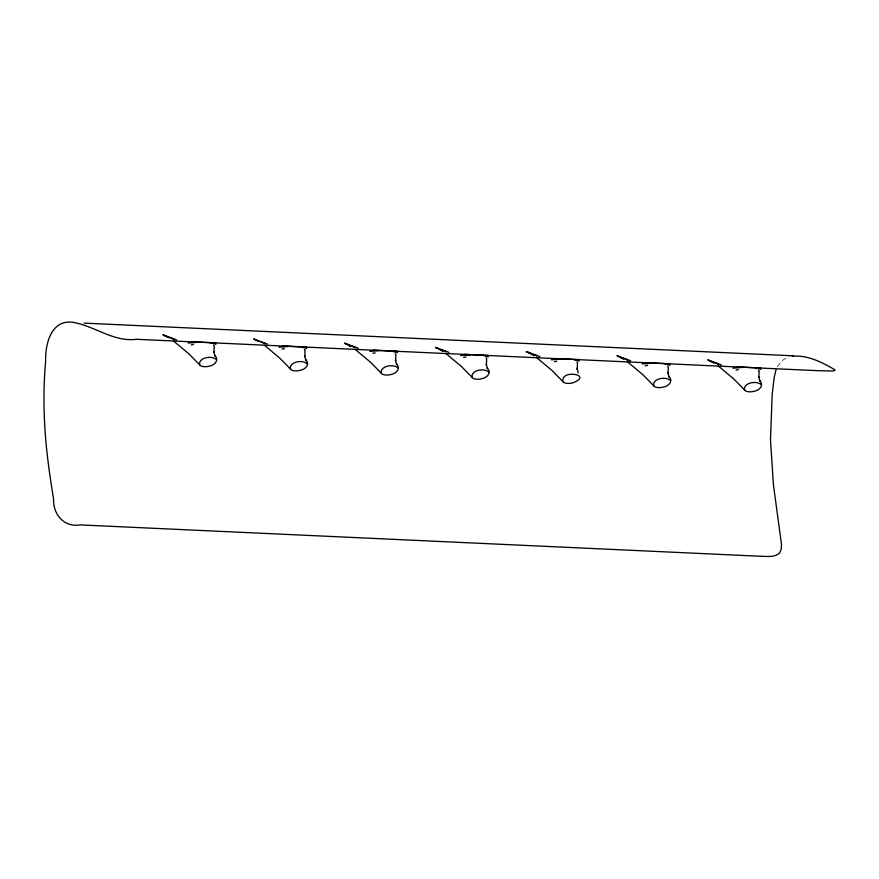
<?xml version="1.0" encoding="UTF-8"?>
<svg xmlns="http://www.w3.org/2000/svg" width="879" height="879" viewBox="0 0 879 879"><rect width="100%" height="100%" fill="white"/><g stroke="black" fill="none" stroke-linecap="round" stroke-linejoin="round"><path stroke-width="0.66" stroke-dasharray="4.39 3.3" d="M777.344 366.697L783.365 359.643L789.023 356.973"/><path stroke-width="1.32" d="M214.168 346.711L214.004 352.424L213.784 351.556L215.003 356.16L214.773 355.325C219.596 360.291 214.542 365.224 209.499 366.114A8.647 4.197 -11.7 0 1 200.5 365.697L189.062 354.017L173.548 340.997M304.991 350.897L304.815 356.61L304.595 355.742L305.815 360.346L305.595 359.511C310.408 364.466 305.354 369.411 300.31 370.29A8.647 4.197 -11.7 0 1 291.312 369.883L279.885 358.203L264.359 345.183M395.803 355.083L395.627 360.797L395.407 359.929L396.627 364.532L396.407 363.697C401.22 368.653 396.165 373.597 391.133 374.476A8.647 4.197 -11.7 0 1 382.123 374.069L370.696 362.39L355.171 349.37M486.614 359.269L486.45 364.983L486.23 364.115L487.449 368.719L487.219 367.883C492.042 372.839 486.977 377.783 481.945 378.662A8.647 4.197 -11.7 0 1 472.935 378.245L461.508 366.576L445.994 353.556M577.437 363.456L577.261 369.169L577.042 368.301L578.261 372.894M668.249 367.631L668.073 373.355L667.853 372.476L669.073 377.08L668.853 376.256C673.666 381.211 668.611 386.156 663.579 387.035A8.647 4.197 -11.7 0 1 654.569 386.617L643.142 374.937L627.617 361.928M759.06 371.817L758.896 377.541L758.676 376.662L759.895 381.266L759.665 380.442C764.488 385.398 759.423 390.331 754.391 391.221A8.647 4.197 -11.7 0 1 745.381 390.803L733.954 379.124L718.44 366.114M776.036 369.762L774.179 377.41L772.18 394.418L770.476 439.797L773.41 484.692L781.508 544.431L781.167 549.342L779.585 553.045C774.685 557.583 767.444 556.319 761.324 556.297L80.209 524.906C64.134 527.642 53.026 514.446 53.575 499.129C51.334 485.098 49.125 471.067 47.51 456.948C43.741 425.095 42.774 392.902 45.664 360.939C45.093 342.338 52.279 316.715 76.374 323.022C96.8 327.658 114.512 342.052 136.619 339.294L817.734 370.685L832.336 371.004L834.687 370.63L835.05 369.883C822.206 362.401 807.636 354.753 792.265 356.281M191.193 344.953L193.512 344.425M282.016 349.139L284.324 348.611M372.828 353.325L375.135 352.798M463.64 357.511L465.958 356.984M554.451 361.698L556.77 361.17M645.274 365.884L647.581 365.356M736.086 370.059L738.393 369.532M188.161 343.041L197.489 342.327M278.973 347.227L288.312 346.513M369.784 351.413L379.124 350.699M460.607 355.599L469.935 354.885M551.419 359.786L560.758 359.061M642.23 363.961L651.57 363.247M733.053 368.147L742.381 367.433M191.743 341.766L215.86 342.876M282.566 345.952L306.672 347.062M373.377 350.128L397.495 351.248M464.189 354.314L488.306 355.424M555.001 358.5L579.118 359.61M645.823 362.686L669.93 363.796M736.635 366.873L760.753 367.982M84.087 323.12L793.583 355.819M755.83 368.059L760.785 369.433M665.007 363.873L669.974 365.246M574.196 359.687L579.162 361.06M483.384 355.501L488.339 356.874M392.561 351.314L397.528 352.688M301.75 347.128L306.716 348.502M210.938 342.942L215.893 344.315M708.002 359.961L713.781 362.741L708.002 359.961L721.417 364.961M623.42 359.159L617.179 355.775L630.606 360.775M526.367 351.589L532.147 354.369L526.367 351.589L539.794 356.588M435.555 347.414L441.335 350.183L435.555 347.414L448.971 352.402M344.744 343.228L350.523 346.007L344.744 343.228L358.16 348.227M258.063 341.041L253.921 339.041L267.348 344.041M168.889 337.635L163.109 334.855L176.525 339.854M717.077 363.653L718.626 364.225L713.88 362.434M626.255 359.467L627.815 360.038L623.057 358.247M535.443 355.281L537.003 355.852L532.245 354.061M444.631 351.095L446.191 351.666L441.434 349.875M353.819 346.908L355.369 347.48L350.611 345.689M262.997 342.722L264.557 343.293L259.799 341.513M172.185 338.536L173.745 339.107L168.988 337.327M617.179 355.775L621.805 358.006M253.921 339.041L258.547 341.261M163.109 334.855L167.735 337.075M531.564 354.281L533.663 355.665M439.698 349.402L442.84 351.479M348.886 345.227L350.974 346.601M536.805 357.742L552.331 370.762L563.758 382.431A8.647 4.197 -11.7 0 0 572.756 382.848C594.171 374.893 560.231 368.762 562.956 381.772M758.511 370.466L759.137 371.125M667.688 366.279L668.315 366.939M576.877 362.093L577.503 362.752M486.065 357.907L486.691 358.566M395.242 353.721L395.869 354.391M304.431 349.534L305.057 350.205M213.619 345.348L214.245 346.018M761.412 384.826C757.083 380.2 742.744 382.596 744.59 390.144M670.589 380.64C666.271 376.014 651.932 378.409 653.767 385.958M488.966 372.267C484.637 367.642 470.298 370.048 472.144 377.585M398.143 368.081C393.825 363.456 379.486 365.862 381.321 373.399M307.331 363.906C303.002 359.269 288.675 361.676 290.509 369.213M216.52 359.72C212.191 355.094 197.863 357.489 199.698 365.027"/></g></svg>
